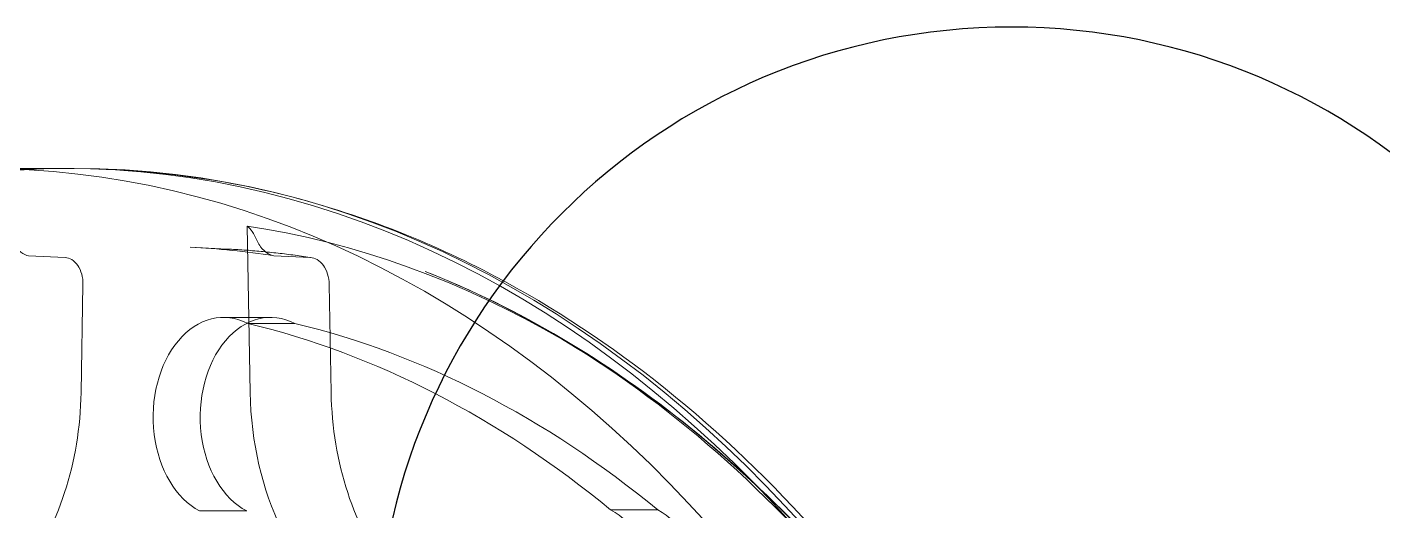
# Model space of a CAD drawing. Header units: millimetres. Extents: x -6314 to 11113, y -129 to 3675.
# Drawn here: x -4042.05 to -4021.68, y 2235.3 to 2242.58 of the extents above; entities that cross this region are included whole.
import ezdxf

# ---------------------------------------------------------------- set-up
doc = ezdxf.new("R2010")
doc.units = ezdxf.units.MM
doc.layers.add('Equipment', color=123, linetype='Continuous')

# ---------------------------------------------------------------- blocks, each defined once
blk = doc.blocks.new('A$C161d446f')
at = {"layer": 'Equipment', "linetype": 'Continuous', "lineweight": 0, "extrusion": (0, 1, 0)}
for p, q in [((-31.414, 562.938), (-31.263, 562.946)), ((-29.373, 562.961), (-30.787, 562.961)), ((-33.429, 559.591), (-33.385, 562.094)), ((-33.082, 561.748), (-32.528, 561.775)), ((-33.782, 561.647), (-34.337, 561.619)), ((-30.651, 561.619), (-30.097, 561.647)), ((-34.617, 561.216), (-34.645, 559.591)), ((-30.889, 559.591), (-30.917, 561.216)), ((-33.032, 560.72), (-33.739, 560.72)), ((-33.395, 560.63), (-34.102, 560.63)), ((-38.843, 557.825), (-39.55, 557.825)), ((-32.669, 557.811), (-33.376, 557.811))]:
    blk.add_line(p, q, dxfattribs=at)
at = {"layer": 'Equipment', "linetype": 'Continuous', "lineweight": 0}
for centre, major_axis, start_param, end_param in [((-30.787, 537.961), (0, 25), 0, 2.675588), ((-30.646, 537.961), (0, 25), 0, 2.666613), ((-29.373, 537.961), (0, 25), 0, 2.583794), ((-30.787, 537.961), (0, -25), -0.466004, 3.141593), ((-30.646, 537.961), (0, -25), -0.474979, 3.141593), ((-31.94, 537.961), (0, 23.829), 0.034928, 0.109559), ((-33.032, 559.22), (0, -1.5), 0.349061, 3.490664), ((-30.646, 537.961), (0, 23), 0.169847, 0.528285), ((-36.115, 559.684), (0, 3.8), -2.748894, -1.595231), ((-38.481, 556.416), (0, 1.5), 0.349061, 3.490664)]:
    blk.add_ellipse(centre, major_axis=major_axis, ratio=0.707107, start_param=start_param, end_param=end_param, dxfattribs=at)
at = {"layer": 'Equipment', "linetype": 'Continuous', "lineweight": 0, "extrusion": (0, 0, -1)}
for centre, major_axis, start_param, end_param in [((-31.551, 537.961), (0, 24.272), -0.678299, -0.107099), ((-33.739, 559.22), (0, 1.5), -0.349071, 2.792532), ((-31.353, 537.961), (0, 23), -0.528285, -0.169847), ((-37.331, 559.684), (0, -3.8), -1.546362, -0.726593), ((-28.203, 559.684), (0, 3.8), -2.414999, -1.595231), ((-39.188, 556.416), (0, -1.5), -0.349071, 2.792532)]:
    blk.add_ellipse(centre, major_axis=major_axis, ratio=0.707107, start_param=start_param, end_param=end_param, dxfattribs=at)
at = {"layer": 'Equipment', "linetype": 'Continuous', "lineweight": 0}
blk.add_open_spline([(-31.414, 562.938), (-32.198, 562.899), (-32.98, 562.788), (-33.752, 562.607)], degree=3, dxfattribs=at)
for points, knots in [([(-33.752, 562.607), (-34.836, 562.351), (-35.903, 561.956), (-38.715, 560.515), (-40.385, 559.204), (-43.36, 555.909), (-44.661, 553.915), (-46.752, 549.454), (-47.539, 546.984), (-48.52, 541.823), (-48.713, 539.132), (-48.485, 533.802), (-48.065, 531.162), (-46.651, 526.199), (-45.658, 523.876), (-43.192, 519.785), (-41.721, 518.016), (-39.641, 516.242), (-39.191, 515.894), (-38.73, 515.574)], [0.164917, 0.164917, 0.164917, 0.164917, 0.347571, 0.347571, 0.664352, 0.664352, 0.985584, 0.985584, 1.30825, 1.30825, 1.63103, 1.63103, 1.953779, 1.953779, 2.276569, 2.276569, 2.598959, 2.598959, 2.684966, 2.684966, 2.684966, 2.684966]), ([(-33.385, 562.094), (-33.412, 562.069), (-33.438, 562.041), (-33.488, 561.971), (-33.516, 561.917), (-33.538, 561.863)], [-1.6246318, -1.6246318, -1.6246318, -1.6246318, -1.5632352, -1.5632352, -1.476895, -1.476895, -1.476895, -1.476895]), ([(-33.082, 561.748), (-33.167, 561.744), (-33.252, 561.739), (-33.423, 561.727), (-33.508, 561.72), (-33.678, 561.704), (-33.763, 561.695), (-33.933, 561.676), (-34.018, 561.666), (-34.188, 561.643), (-34.273, 561.63), (-34.358, 561.617)], [0.03492787, 0.03492787, 0.03492787, 0.03492787, 0.04988746, 0.04988746, 0.06484704, 0.06484704, 0.07980663, 0.07980663, 0.09476622, 0.09476622, 0.1097258, 0.1097258, 0.1097258, 0.1097258]), ([(-33.538, 561.863), (-33.552, 561.834), (-33.568, 561.806), (-33.614, 561.742), (-33.657, 561.702), (-33.721, 561.664), (-33.752, 561.653), (-33.782, 561.647)], [0.4840191, 0.4840191, 0.4840191, 0.4840191, 0.5323612, 0.5323612, 0.6207154, 0.6207154, 0.6799653, 0.6799653, 0.6799653, 0.6799653]), ([(-30.097, 561.647), (-30.068, 561.653), (-30.037, 561.664), (-29.974, 561.702), (-29.933, 561.742), (-29.889, 561.806), (-29.874, 561.834), (-29.86, 561.863)], [0.7373627, 0.7373627, 0.7373627, 0.7373627, 0.7966126, 0.7966126, 0.8849668, 0.8849668, 0.9333089, 0.9333089, 0.9333089, 0.9333089]), ([(-34.337, 561.619), (-34.369, 561.617), (-34.406, 561.606), (-34.468, 561.57), (-34.503, 561.537), (-34.554, 561.467), (-34.578, 561.417), (-34.607, 561.325), (-34.616, 561.266), (-34.617, 561.216)], [-1.1834615, -1.1834615, -1.1834615, -1.1834615, -1.1165033, -1.1165033, -1.0423291, -1.0423291, -0.9677326, -0.9677326, -0.8927724, -0.8927724, -0.8927724, -0.8927724]), ([(-30.917, 561.216), (-30.918, 561.266), (-30.911, 561.325), (-30.886, 561.417), (-30.863, 561.467), (-30.815, 561.537), (-30.781, 561.57), (-30.72, 561.606), (-30.684, 561.617), (-30.651, 561.619)], [-0.2975634, -0.2975634, -0.2975634, -0.2975634, -0.2226033, -0.2226033, -0.1480067, -0.1480067, -0.0738325, -0.0738325, -0.0068743, -0.0068743, -0.0068743, -0.0068743]), ([(-36.058, 561.411), (-37.816, 560.718), (-39.504, 559.613), (-42.534, 556.701), (-43.88, 554.908), (-46.105, 550.809), (-46.986, 548.508), (-48.197, 543.626), (-48.527, 541.045), (-48.601, 535.865), (-48.345, 533.266), (-47.274, 528.318), (-46.459, 525.969), (-44.358, 521.757), (-43.073, 519.896), (-40.165, 516.839), (-38.542, 515.647), (-36.58, 514.726), (-36.32, 514.614), (-36.058, 514.51)], [0.271976, 0.271976, 0.271976, 0.271976, 0.596781, 0.596781, 0.916057, 0.916057, 1.233439, 1.233439, 1.550623, 1.550623, 1.867864, 1.867864, 2.185056, 2.185056, 2.502364, 2.502364, 2.821203, 2.821203, 2.869617, 2.869617, 2.869617, 2.869617]), ([(-36.058, 561.411), (-36.758, 561.135), (-37.445, 560.798), (-38.78, 560.008), (-39.429, 559.555), (-40.68, 558.542), (-41.281, 557.981), (-42.429, 556.762), (-42.974, 556.104), (-44.002, 554.698), (-44.484, 553.952), (-44.931, 553.167)], [0.271976, 0.271976, 0.271976, 0.271976, 0.3961161, 0.3961161, 0.5202562, 0.5202562, 0.6443963, 0.6443963, 0.7685364, 0.7685364, 0.8926765, 0.8926765, 0.8926765, 0.8926765])]:
    blk.add_open_spline(points, degree=3, knots=knots, dxfattribs=at)

msp = doc.modelspace()

# ---------------------------------------------------------------- linework, layer by layer
msp.add_arc((-4027.258, 2233.031), 9.545, 0, 180)

# ---------------------------------------------------------------- block references
at = {"xscale": -1}
msp.add_blockref('A$C161d446f', (-4072.123, 1677.491), dxfattribs=at)

doc.saveas('drawing.dxf')
